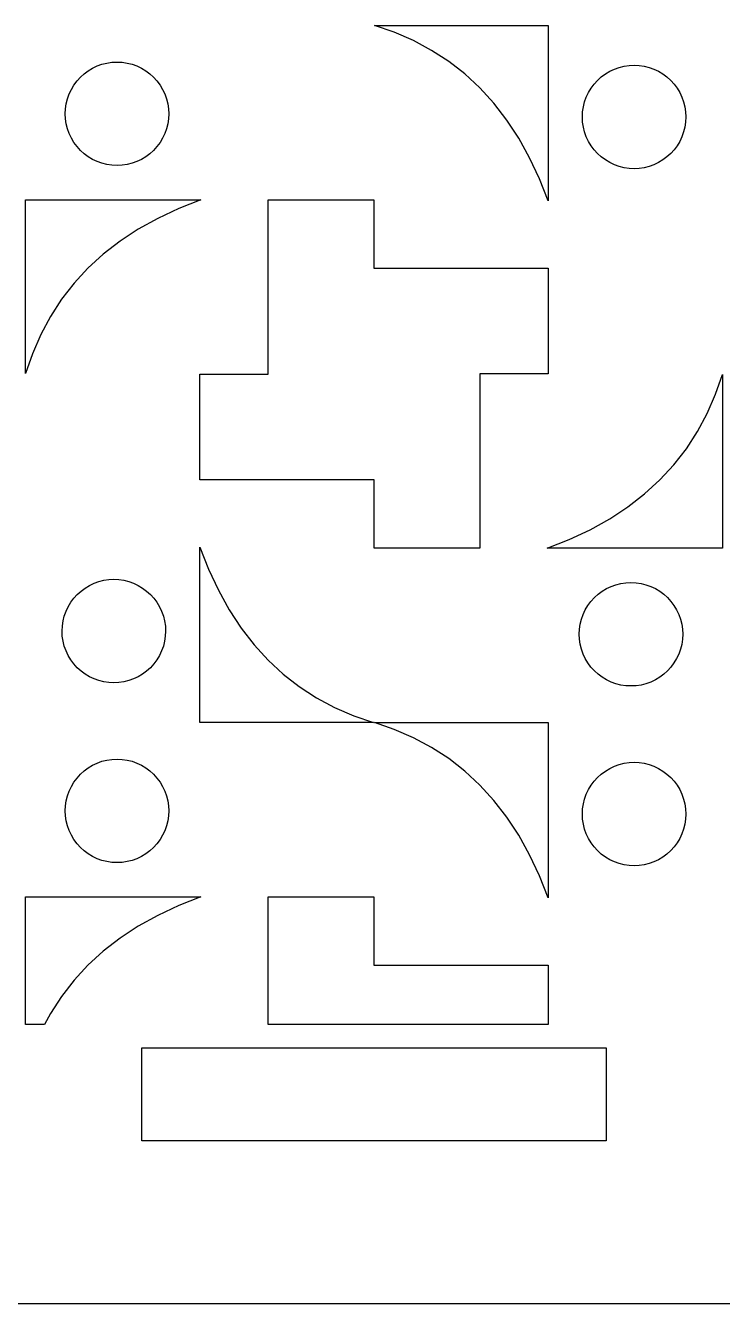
# Model space of a CAD drawing. Header units: metres. Extents: x -75 to 75, y 0 to 231.
# Drawn here: x -15 to 15, y 0 to 55 of the extents above; entities that cross this region are included whole.
import ezdxf

# ---------------------------------------------------------------- set-up
doc = ezdxf.new("R2010")
doc.units = ezdxf.units.M

msp = doc.modelspace()

# ---------------------------------------------------------------- linework, layer by layer
for p, q in [((0.87158, 54.7057), (0.01785, 54.9968)), ((0.01785, 54.9968), (7.4968, 54.9968)), ((7.4968, 54.9968), (7.4968, 47.4574)), ((1.69785, 54.3481), (0.87158, 54.7057)), ((2.47971, 53.9302), (1.69785, 54.3481)), ((3.21625, 53.4509), (2.47971, 53.9302)), ((-11.7096, 53.331), (-11.4972, 53.3841)), ((-11.4972, 53.3841), (-11.2811, 53.4166)), ((-11.2811, 53.4166), (-11.0628, 53.4267)), ((-11.0628, 53.4267), (-10.8444, 53.4161)), ((-10.8444, 53.4161), (-10.6279, 53.3841)), ((-10.6279, 53.3841), (-10.4164, 53.331)), ((3.90839, 52.9121), (3.21625, 53.4509)), ((-12.6384, 52.7744), (-12.4759, 52.9213)), ((-12.4759, 52.9213), (-12.3006, 53.0513)), ((-12.3006, 53.0513), (-12.1129, 53.1639)), ((-12.1129, 53.1639), (-11.9151, 53.2573)), ((-11.9151, 53.2573), (-11.7096, 53.331)), ((-10.4164, 53.331), (-10.2109, 53.2573)), ((-10.2109, 53.2573), (-10.0127, 53.1639)), ((-10.0127, 53.1639), (-9.82498, 53.0513)), ((-9.82498, 53.0513), (-9.64966, 52.9213)), ((-9.64966, 52.9213), (-9.48761, 52.7744)), ((4.55612, 52.312), (3.90839, 52.9121)), ((9.78607, 52.7849), (9.9614, 52.9149)), ((9.9614, 52.9149), (10.1491, 53.027)), ((10.1491, 53.027), (10.3473, 53.1209)), ((10.3473, 53.1209), (10.5528, 53.1946)), ((10.5528, 53.1946), (10.7652, 53.2477)), ((10.7652, 53.2477), (10.9813, 53.2797)), ((10.9813, 53.2797), (11.1992, 53.2903)), ((11.1992, 53.2903), (11.418, 53.2793)), ((11.418, 53.2793), (11.6345, 53.2477)), ((11.6345, 53.2477), (11.846, 53.1946)), ((11.846, 53.1946), (12.0515, 53.1209)), ((12.0515, 53.1209), (12.2493, 53.027)), ((12.2493, 53.027), (12.437, 52.9149)), ((12.437, 52.9149), (12.6128, 52.7849)), ((-13.1209, 52.0515), (-13.027, 52.2493)), ((-13.027, 52.2493), (-12.9153, 52.4365)), ((-12.9153, 52.4365), (-12.7849, 52.6128)), ((-12.7849, 52.6128), (-12.6384, 52.7744)), ((-9.48761, 52.7744), (-9.34113, 52.6128)), ((-9.34113, 52.6128), (-9.21066, 52.4365)), ((-9.21066, 52.4365), (-9.09851, 52.2493)), ((-9.09851, 52.2493), (-9.00513, 52.0515)), ((5.15854, 51.6519), (4.55612, 52.312)), ((9.23492, 52.1129), (9.34708, 52.3001)), ((9.34708, 52.3001), (9.47754, 52.4759)), ((9.47754, 52.4759), (9.62402, 52.6379)), ((9.62402, 52.6379), (9.78607, 52.7849)), ((12.6128, 52.7849), (12.7748, 52.6379)), ((12.7748, 52.6379), (12.9213, 52.4759)), ((12.9213, 52.4759), (13.0518, 52.3001)), ((13.0518, 52.3001), (13.1639, 52.1129)), ((-13.2477, 51.6345), (-13.1946, 51.846)), ((-13.1946, 51.846), (-13.1209, 52.0515)), ((-9.00513, 52.0515), (-8.93097, 51.846)), ((-8.93097, 51.846), (-8.87787, 51.6336)), ((9.01474, 51.4981), (9.06784, 51.7096)), ((9.06784, 51.7096), (9.14154, 51.9151)), ((9.14154, 51.9151), (9.23492, 52.1129)), ((13.1639, 52.1129), (13.2573, 51.9151)), ((13.2573, 51.9151), (13.331, 51.7096)), ((13.331, 51.7096), (13.3841, 51.4972)), ((-13.2903, 51.1992), (-13.2793, 51.418)), ((-13.2797, 50.9813), (-13.2903, 51.1992)), ((-13.2793, 51.418), (-13.2477, 51.6345)), ((-8.87787, 51.6336), (-8.84583, 51.4175)), ((-8.83575, 51.1992), (-8.84628, 50.9808)), ((-8.84583, 51.4175), (-8.83575, 51.1992)), ((5.71655, 50.9314), (5.15854, 51.6519)), ((8.97217, 51.0628), (8.9827, 51.2816)), ((8.9827, 51.2816), (9.01474, 51.4981)), ((13.3841, 51.4972), (13.4166, 51.2811)), ((13.4166, 51.2811), (13.4267, 51.0628)), ((-13.2477, 50.7652), (-13.2797, 50.9813)), ((-13.1946, 50.5528), (-13.2477, 50.7652)), ((-8.87833, 50.7643), (-8.93097, 50.5528)), ((-8.84628, 50.9808), (-8.87833, 50.7643)), ((6.23062, 50.1495), (5.71655, 50.9314)), ((8.98224, 50.8449), (8.97217, 51.0628)), ((9.01428, 50.6288), (8.98224, 50.8449)), ((9.06784, 50.4164), (9.01428, 50.6288)), ((13.3836, 50.6279), (13.331, 50.4164)), ((13.4161, 50.8444), (13.3836, 50.6279)), ((13.4267, 51.0628), (13.4161, 50.8444)), ((-13.1209, 50.3473), (-13.1946, 50.5528)), ((-13.027, 50.1491), (-13.1209, 50.3473)), ((-12.9153, 49.9619), (-13.027, 50.1491)), ((-9.09851, 50.1491), (-9.21112, 49.9614)), ((-9.00513, 50.3468), (-9.09851, 50.1491)), ((-8.93097, 50.5528), (-9.00513, 50.3468)), ((6.69891, 49.3073), (6.23062, 50.1495)), ((9.14154, 50.2109), (9.06784, 50.4164)), ((9.23492, 50.0127), (9.14154, 50.2109)), ((13.2573, 50.2104), (13.1639, 50.0127)), ((13.331, 50.4164), (13.2573, 50.2104)), ((-12.7849, 49.7861), (-12.9153, 49.9619)), ((-12.6384, 49.6245), (-12.7849, 49.7861)), ((-12.4759, 49.4775), (-12.6384, 49.6245)), ((-9.48807, 49.624), (-9.64966, 49.4775)), ((-9.34113, 49.7861), (-9.48807, 49.624)), ((-9.21112, 49.9614), (-9.34113, 49.7861)), ((9.34708, 49.8254), (9.23492, 50.0127)), ((9.47754, 49.6497), (9.34708, 49.8254)), ((9.62402, 49.4881), (9.47754, 49.6497)), ((12.9213, 49.6497), (12.7744, 49.4876)), ((13.0513, 49.825), (12.9213, 49.6497)), ((13.1639, 50.0127), (13.0513, 49.825)), ((-12.3006, 49.3475), (-12.4759, 49.4775)), ((-12.1129, 49.2349), (-12.3006, 49.3475)), ((-11.9151, 49.1415), (-12.1129, 49.2349)), ((-11.7096, 49.0678), (-11.9151, 49.1415)), ((-11.4981, 49.0147), (-11.7096, 49.0678)), ((-11.2816, 48.9827), (-11.4981, 49.0147)), ((-11.0628, 48.9722), (-11.2816, 48.9827)), ((-10.8449, 48.9822), (-11.0628, 48.9722)), ((-10.6288, 49.0143), (-10.8449, 48.9822)), ((-10.4164, 49.0678), (-10.6288, 49.0143)), ((-10.2109, 49.1415), (-10.4164, 49.0678)), ((-10.0127, 49.2349), (-10.2109, 49.1415)), ((-9.82498, 49.3475), (-10.0127, 49.2349)), ((-9.64966, 49.4775), (-9.82498, 49.3475)), ((7.12326, 48.405), (6.69891, 49.3073)), ((9.78607, 49.3411), (9.62402, 49.4881)), ((9.9614, 49.2111), (9.78607, 49.3411)), ((10.1491, 49.0985), (9.9614, 49.2111)), ((10.3473, 49.0051), (10.1491, 49.0985)), ((10.5528, 48.931), (10.3473, 49.0051)), ((12.0515, 49.0051), (11.846, 48.931)), ((12.2493, 49.0985), (12.0515, 49.0051)), ((12.437, 49.2111), (12.2493, 49.0985)), ((12.6128, 49.3411), (12.437, 49.2111)), ((12.7744, 49.4876), (12.6128, 49.3411)), ((7.4968, 47.4574), (7.12326, 48.405)), ((10.7643, 48.8783), (10.5528, 48.931)), ((10.9808, 48.8463), (10.7643, 48.8783)), ((11.1992, 48.8358), (10.9808, 48.8463)), ((11.4175, 48.8458), (11.1992, 48.8358)), ((11.6336, 48.8779), (11.4175, 48.8458)), ((11.846, 48.931), (11.6336, 48.8779)), ((-14.9968, 47.4968), (-7.45743, 47.4968)), ((-14.9968, 40.0179), (-14.9968, 47.4968)), ((-7.45743, 47.4968), (-8.405, 47.1233)), ((-4.55658, 39.9968), (-4.55658, 47.4968)), ((-4.55658, 47.4968), (-0.0032, 47.4968)), ((-0.0032, 47.4968), (-0.0032, 44.5566)), ((-8.405, 47.1233), (-9.30725, 46.6989)), ((-10.1495, 46.2306), (-10.9314, 45.7166)), ((-9.30725, 46.6989), (-10.1495, 46.2306)), ((-10.9314, 45.7166), (-11.6519, 45.1585)), ((-11.6519, 45.1585), (-12.312, 44.5561)), ((-12.312, 44.5561), (-12.9121, 43.9084)), ((-0.0032, 44.5566), (7.4968, 44.5566)), ((7.4968, 44.5566), (7.4968, 40.0032)), ((-12.9121, 43.9084), (-13.4509, 43.2162)), ((-13.4509, 43.2162), (-13.9302, 42.4797)), ((-13.9302, 42.4797), (-14.3481, 41.6978)), ((-14.3481, 41.6978), (-14.7057, 40.8716)), ((-14.7057, 40.8716), (-14.9968, 40.0179)), ((-7.4968, 35.4434), (-7.4968, 39.9968)), ((-7.4968, 39.9968), (-4.55658, 39.9968)), ((7.4968, 40.0032), (4.55658, 40.0032)), ((4.55658, 40.0032), (4.55658, 32.5032)), ((14.7057, 39.1284), (14.9968, 39.9821)), ((14.9968, 39.9821), (14.9968, 32.5032)), ((14.3481, 38.3022), (14.7057, 39.1284)), ((13.9302, 37.5203), (14.3481, 38.3022)), ((13.4509, 36.7838), (13.9302, 37.5203)), ((12.9121, 36.0916), (13.4509, 36.7838)), ((12.312, 35.4439), (12.9121, 36.0916)), ((0.0032, 35.4434), (-7.4968, 35.4434)), ((0.0032, 32.5032), (0.0032, 35.4434)), ((11.6519, 34.8415), (12.312, 35.4439)), ((10.9314, 34.2834), (11.6519, 34.8415)), ((10.1495, 33.7694), (10.9314, 34.2834)), ((9.30725, 33.3011), (10.1495, 33.7694)), ((8.405, 32.8767), (9.30725, 33.3011)), ((-7.4968, 25.0032), (-7.4968, 32.5426)), ((-7.4968, 32.5426), (-7.12326, 31.595)), ((4.55658, 32.5032), (0.0032, 32.5032)), ((7.45743, 32.5032), (8.405, 32.8767)), ((14.9968, 32.5032), (7.45743, 32.5032)), ((-7.12326, 31.595), (-6.69891, 30.6927)), ((-12.437, 30.7889), (-12.2493, 30.9015)), ((-12.2493, 30.9015), (-12.0515, 30.9949)), ((-12.0515, 30.9949), (-11.846, 31.069)), ((-11.846, 31.069), (-11.6336, 31.1221)), ((-11.6336, 31.1221), (-11.4175, 31.1542)), ((-11.4175, 31.1542), (-11.1992, 31.1642)), ((-11.1992, 31.1642), (-10.9808, 31.1537)), ((-10.9808, 31.1537), (-10.7643, 31.1217)), ((-10.7643, 31.1217), (-10.5528, 31.069)), ((-10.5528, 31.069), (-10.3473, 30.9949)), ((-10.3473, 30.9949), (-10.1491, 30.9015)), ((-10.1491, 30.9015), (-9.9614, 30.7889)), ((10.0127, 30.7651), (10.2109, 30.8585)), ((10.2109, 30.8585), (10.4164, 30.9322)), ((10.4164, 30.9322), (10.6288, 30.9857)), ((10.6288, 30.9857), (10.8449, 31.0178)), ((10.8449, 31.0178), (11.0628, 31.0278)), ((11.0628, 31.0278), (11.2816, 31.0173)), ((11.2816, 31.0173), (11.4981, 30.9853)), ((11.4981, 30.9853), (11.7096, 30.9322)), ((11.7096, 30.9322), (11.9151, 30.8585)), ((11.9151, 30.8585), (12.1129, 30.7651)), ((-13.0518, 30.1746), (-12.9213, 30.3503)), ((-12.9213, 30.3503), (-12.7748, 30.5119)), ((-12.7748, 30.5119), (-12.6128, 30.6589)), ((-12.6128, 30.6589), (-12.437, 30.7889)), ((-9.9614, 30.7889), (-9.78607, 30.6589)), ((-9.78607, 30.6589), (-9.62402, 30.5119)), ((-9.62402, 30.5119), (-9.47754, 30.3503)), ((-9.47754, 30.3503), (-9.34708, 30.1746)), ((-6.69891, 30.6927), (-6.23062, 29.8505)), ((9.34113, 30.2139), (9.48761, 30.3755)), ((9.48761, 30.3755), (9.64966, 30.5225)), ((9.64966, 30.5225), (9.82498, 30.6525)), ((9.82498, 30.6525), (10.0127, 30.7651)), ((12.1129, 30.7651), (12.3006, 30.6525)), ((12.3006, 30.6525), (12.4759, 30.5225)), ((12.4759, 30.5225), (12.6384, 30.3755)), ((12.6384, 30.3755), (12.7849, 30.2139)), ((-13.331, 29.5836), (-13.2573, 29.7891)), ((-13.2573, 29.7891), (-13.1639, 29.9873)), ((-13.1639, 29.9873), (-13.0518, 30.1746)), ((-9.34708, 30.1746), (-9.23492, 29.9873)), ((-9.23492, 29.9873), (-9.14154, 29.7891)), ((-9.14154, 29.7891), (-9.06784, 29.5836)), ((-6.23062, 29.8505), (-5.71655, 29.0686)), ((9.00513, 29.6527), (9.09851, 29.8509)), ((9.09851, 29.8509), (9.21066, 30.0381)), ((9.21066, 30.0381), (9.34113, 30.2139)), ((12.7849, 30.2139), (12.9153, 30.0381)), ((12.9153, 30.0381), (13.027, 29.8509)), ((13.027, 29.8509), (13.1209, 29.6527)), ((-13.4267, 28.9372), (-13.4161, 29.1556)), ((-13.4161, 29.1556), (-13.3841, 29.3721)), ((-13.3841, 29.3721), (-13.331, 29.5836)), ((-9.06784, 29.5836), (-9.01428, 29.3712)), ((-9.01428, 29.3712), (-8.98224, 29.1551)), ((-8.98224, 29.1551), (-8.97217, 28.9372)), ((8.84628, 29.0192), (8.87787, 29.2357)), ((8.87787, 29.2357), (8.93097, 29.4472)), ((8.93097, 29.4472), (9.00513, 29.6527)), ((13.1209, 29.6527), (13.1946, 29.4472)), ((13.1946, 29.4472), (13.2477, 29.2348)), ((13.2477, 29.2348), (13.2797, 29.0187)), ((-13.4166, 28.7189), (-13.4267, 28.9372)), ((-13.3841, 28.5028), (-13.4166, 28.7189)), ((-8.9827, 28.7184), (-9.01474, 28.5019)), ((-8.97217, 28.9372), (-8.9827, 28.7184)), ((-5.71655, 29.0686), (-5.15854, 28.3481)), ((8.83575, 28.8008), (8.84628, 29.0192)), ((8.84583, 28.5825), (8.83575, 28.8008)), ((13.2903, 28.8008), (13.2793, 28.582)), ((13.2797, 29.0187), (13.2903, 28.8008)), ((-13.331, 28.2904), (-13.3841, 28.5028)), ((-13.2573, 28.0849), (-13.331, 28.2904)), ((-13.1639, 27.8871), (-13.2573, 28.0849)), ((-9.14154, 28.0844), (-9.23492, 27.8871)), ((-9.06784, 28.2904), (-9.14154, 28.0844)), ((-9.01474, 28.5019), (-9.06784, 28.2904)), ((-5.15854, 28.3481), (-4.55612, 27.688)), ((8.87787, 28.3664), (8.84583, 28.5825)), ((8.93097, 28.154), (8.87787, 28.3664)), ((9.00513, 27.9485), (8.93097, 28.154)), ((13.1946, 28.154), (13.1209, 27.948)), ((13.2472, 28.3655), (13.1946, 28.154)), ((13.2793, 28.582), (13.2472, 28.3655)), ((-13.0518, 27.6999), (-13.1639, 27.8871)), ((-12.9213, 27.5241), (-13.0518, 27.6999)), ((-12.7748, 27.3621), (-12.9213, 27.5241)), ((-9.47754, 27.5241), (-9.62448, 27.3616)), ((-9.34753, 27.6994), (-9.47754, 27.5241)), ((-9.23492, 27.8871), (-9.34753, 27.6994)), ((-4.55612, 27.688), (-3.90839, 27.0879)), ((9.09851, 27.7507), (9.00513, 27.9485)), ((9.21066, 27.5635), (9.09851, 27.7507)), ((9.34113, 27.3872), (9.21066, 27.5635)), ((12.9149, 27.563), (12.7849, 27.3872)), ((13.027, 27.7507), (12.9149, 27.563)), ((13.1209, 27.948), (13.027, 27.7507)), ((-12.6128, 27.2151), (-12.7748, 27.3621)), ((-12.437, 27.0851), (-12.6128, 27.2151)), ((-12.2493, 26.973), (-12.437, 27.0851)), ((-12.0515, 26.8791), (-12.2493, 26.973)), ((-10.1491, 26.973), (-10.3473, 26.8791)), ((-9.9614, 27.0851), (-10.1491, 26.973)), ((-9.78607, 27.2151), (-9.9614, 27.0851)), ((-9.62448, 27.3616), (-9.78607, 27.2151)), ((-3.90839, 27.0879), (-3.21625, 26.5491)), ((9.48761, 27.2256), (9.34113, 27.3872)), ((9.64966, 27.0787), (9.48761, 27.2256)), ((9.82498, 26.9487), (9.64966, 27.0787)), ((10.0127, 26.8361), (9.82498, 26.9487)), ((12.3006, 26.9487), (12.1129, 26.8361)), ((12.4759, 27.0787), (12.3006, 26.9487)), ((12.6379, 27.2252), (12.4759, 27.0787)), ((12.7849, 27.3872), (12.6379, 27.2252)), ((-11.846, 26.8054), (-12.0515, 26.8791)), ((-11.6345, 26.7523), (-11.846, 26.8054)), ((-11.418, 26.7207), (-11.6345, 26.7523)), ((-11.1992, 26.7097), (-11.418, 26.7207)), ((-10.9813, 26.7203), (-11.1992, 26.7097)), ((-10.7652, 26.7523), (-10.9813, 26.7203)), ((-10.5528, 26.8054), (-10.7652, 26.7523)), ((-10.3473, 26.8791), (-10.5528, 26.8054)), ((-3.21625, 26.5491), (-2.47971, 26.0698)), ((10.2109, 26.7427), (10.0127, 26.8361)), ((10.4164, 26.669), (10.2109, 26.7427)), ((10.6279, 26.6159), (10.4164, 26.669)), ((10.8444, 26.5839), (10.6279, 26.6159)), ((11.0628, 26.5733), (10.8444, 26.5839)), ((11.2811, 26.5834), (11.0628, 26.5733)), ((11.4972, 26.6159), (11.2811, 26.5834)), ((11.7096, 26.669), (11.4972, 26.6159)), ((11.9151, 26.7427), (11.7096, 26.669)), ((12.1129, 26.8361), (11.9151, 26.7427)), ((-2.47971, 26.0698), (-1.69785, 25.6519)), ((-1.69785, 25.6519), (-0.87158, 25.2943)), ((-0.01785, 25.0032), (-7.4968, 25.0032)), ((-0.87158, 25.2943), (-0.01785, 25.0032)), ((0.87158, 24.7057), (0.01785, 24.9968)), ((0.01785, 24.9968), (7.4968, 24.9968)), ((7.4968, 24.9968), (7.4968, 17.4574)), ((1.69785, 24.3481), (0.87158, 24.7057)), ((2.47971, 23.9302), (1.69785, 24.3481)), ((3.21625, 23.4509), (2.47971, 23.9302)), ((-12.3006, 23.0513), (-12.1129, 23.1639)), ((-12.1129, 23.1639), (-11.9151, 23.2573)), ((-11.9151, 23.2573), (-11.7096, 23.331)), ((-11.7096, 23.331), (-11.4972, 23.3841)), ((-11.4972, 23.3841), (-11.2811, 23.4166)), ((-11.2811, 23.4166), (-11.0628, 23.4267)), ((-11.0628, 23.4267), (-10.8444, 23.4161)), ((-10.8444, 23.4161), (-10.6279, 23.3841)), ((-10.6279, 23.3841), (-10.4164, 23.331)), ((-10.4164, 23.331), (-10.2109, 23.2573)), ((-10.2109, 23.2573), (-10.0127, 23.1639)), ((-10.0127, 23.1639), (-9.82498, 23.0513)), ((3.90839, 22.9121), (3.21625, 23.4509)), ((10.1491, 23.027), (10.3473, 23.1209)), ((10.3473, 23.1209), (10.5528, 23.1946)), ((10.5528, 23.1946), (10.7652, 23.2477)), ((10.7652, 23.2477), (10.9813, 23.2797)), ((10.9813, 23.2797), (11.1992, 23.2903)), ((11.1992, 23.2903), (11.418, 23.2793)), ((11.418, 23.2793), (11.6345, 23.2477)), ((11.6345, 23.2477), (11.846, 23.1946)), ((11.846, 23.1946), (12.0515, 23.1209)), ((12.0515, 23.1209), (12.2493, 23.027)), ((-12.9153, 22.4365), (-12.7849, 22.6128)), ((-12.7849, 22.6128), (-12.6384, 22.7744)), ((-12.6384, 22.7744), (-12.4759, 22.9213)), ((-12.4759, 22.9213), (-12.3006, 23.0513)), ((-9.82498, 23.0513), (-9.64966, 22.9213)), ((-9.64966, 22.9213), (-9.48761, 22.7744)), ((-9.48761, 22.7744), (-9.34113, 22.6128)), ((-9.34113, 22.6128), (-9.21066, 22.4365)), ((4.55612, 22.312), (3.90839, 22.9121)), ((9.47754, 22.4759), (9.62402, 22.6379)), ((9.62402, 22.6379), (9.78607, 22.7849)), ((9.78607, 22.7849), (9.9614, 22.9149)), ((9.9614, 22.9149), (10.1491, 23.027)), ((12.2493, 23.027), (12.437, 22.9149)), ((12.437, 22.9149), (12.6128, 22.7849)), ((12.6128, 22.7849), (12.7748, 22.6379)), ((12.7748, 22.6379), (12.9213, 22.4759)), ((-13.1946, 21.846), (-13.1209, 22.0515)), ((-13.1209, 22.0515), (-13.027, 22.2493)), ((-13.027, 22.2493), (-12.9153, 22.4365)), ((-9.21066, 22.4365), (-9.09851, 22.2493)), ((-9.09851, 22.2493), (-9.00513, 22.0515)), ((-9.00513, 22.0515), (-8.93097, 21.846)), ((5.15854, 21.6519), (4.55612, 22.312)), ((9.14154, 21.9151), (9.23492, 22.1129)), ((9.23492, 22.1129), (9.34708, 22.3001)), ((9.34708, 22.3001), (9.47754, 22.4759)), ((12.9213, 22.4759), (13.0518, 22.3001)), ((13.0518, 22.3001), (13.1639, 22.1129)), ((13.1639, 22.1129), (13.2573, 21.9151)), ((-13.2793, 21.418), (-13.2477, 21.6345)), ((-13.2477, 21.6345), (-13.1946, 21.846)), ((-8.93097, 21.846), (-8.87787, 21.6336)), ((-8.87787, 21.6336), (-8.84583, 21.4175)), ((5.71655, 20.9314), (5.15854, 21.6519)), ((8.9827, 21.2816), (9.01474, 21.4981)), ((9.01474, 21.4981), (9.06784, 21.7096)), ((9.06784, 21.7096), (9.14154, 21.9151)), ((13.2573, 21.9151), (13.331, 21.7096)), ((13.331, 21.7096), (13.3841, 21.4972)), ((13.3841, 21.4972), (13.4166, 21.2811)), ((-13.2903, 21.1992), (-13.2793, 21.418)), ((-13.2797, 20.9813), (-13.2903, 21.1992)), ((-13.2477, 20.7652), (-13.2797, 20.9813)), ((-8.84628, 20.9808), (-8.87833, 20.7643)), ((-8.83575, 21.1992), (-8.84628, 20.9808)), ((-8.84583, 21.4175), (-8.83575, 21.1992)), ((6.23062, 20.1495), (5.71655, 20.9314)), ((8.97217, 21.0628), (8.9827, 21.2816)), ((8.98224, 20.8449), (8.97217, 21.0628)), ((13.4267, 21.0628), (13.4161, 20.8444)), ((13.4166, 21.2811), (13.4267, 21.0628)), ((-13.1946, 20.5528), (-13.2477, 20.7652)), ((-13.1209, 20.3473), (-13.1946, 20.5528)), ((-8.93097, 20.5528), (-9.00513, 20.3468)), ((-8.87833, 20.7643), (-8.93097, 20.5528)), ((9.01428, 20.6288), (8.98224, 20.8449)), ((9.06784, 20.4164), (9.01428, 20.6288)), ((9.14154, 20.2109), (9.06784, 20.4164)), ((13.331, 20.4164), (13.2573, 20.2104)), ((13.3836, 20.6279), (13.331, 20.4164)), ((13.4161, 20.8444), (13.3836, 20.6279)), ((-13.027, 20.1491), (-13.1209, 20.3473)), ((-12.9153, 19.9619), (-13.027, 20.1491)), ((-12.7849, 19.7861), (-12.9153, 19.9619)), ((-9.21112, 19.9614), (-9.34113, 19.7861)), ((-9.09851, 20.1491), (-9.21112, 19.9614)), ((-9.00513, 20.3468), (-9.09851, 20.1491)), ((6.69891, 19.3073), (6.23062, 20.1495)), ((9.23492, 20.0127), (9.14154, 20.2109)), ((9.34708, 19.8254), (9.23492, 20.0127)), ((9.47754, 19.6497), (9.34708, 19.8254)), ((13.0513, 19.825), (12.9213, 19.6497)), ((13.1639, 20.0127), (13.0513, 19.825)), ((13.2573, 20.2104), (13.1639, 20.0127)), ((-12.6384, 19.6245), (-12.7849, 19.7861)), ((-12.4759, 19.4775), (-12.6384, 19.6245)), ((-12.3006, 19.3475), (-12.4759, 19.4775)), ((-12.1129, 19.2349), (-12.3006, 19.3475)), ((-9.82498, 19.3475), (-10.0127, 19.2349)), ((-9.64966, 19.4775), (-9.82498, 19.3475)), ((-9.48807, 19.624), (-9.64966, 19.4775)), ((-9.34113, 19.7861), (-9.48807, 19.624)), ((7.12326, 18.405), (6.69891, 19.3073)), ((9.62402, 19.4881), (9.47754, 19.6497)), ((9.78607, 19.3411), (9.62402, 19.4881)), ((9.9614, 19.2111), (9.78607, 19.3411)), ((12.6128, 19.3411), (12.437, 19.2111)), ((12.7744, 19.4876), (12.6128, 19.3411)), ((12.9213, 19.6497), (12.7744, 19.4876)), ((-11.9151, 19.1415), (-12.1129, 19.2349)), ((-11.7096, 19.0678), (-11.9151, 19.1415)), ((-11.4981, 19.0147), (-11.7096, 19.0678)), ((-11.2816, 18.9827), (-11.4981, 19.0147)), ((-11.0628, 18.9722), (-11.2816, 18.9827)), ((-10.8449, 18.9822), (-11.0628, 18.9722)), ((-10.6288, 19.0143), (-10.8449, 18.9822)), ((-10.4164, 19.0678), (-10.6288, 19.0143)), ((-10.2109, 19.1415), (-10.4164, 19.0678)), ((-10.0127, 19.2349), (-10.2109, 19.1415)), ((10.1491, 19.0985), (9.9614, 19.2111)), ((10.3473, 19.0051), (10.1491, 19.0985)), ((10.5528, 18.931), (10.3473, 19.0051)), ((10.7643, 18.8783), (10.5528, 18.931)), ((10.9808, 18.8463), (10.7643, 18.8783)), ((11.1992, 18.8358), (10.9808, 18.8463)), ((11.4175, 18.8458), (11.1992, 18.8358)), ((11.6336, 18.8779), (11.4175, 18.8458)), ((11.846, 18.931), (11.6336, 18.8779)), ((12.0515, 19.0051), (11.846, 18.931)), ((12.2493, 19.0985), (12.0515, 19.0051)), ((12.437, 19.2111), (12.2493, 19.0985)), ((7.4968, 17.4574), (7.12326, 18.405)), ((-14.9968, 12), (-14.9968, 17.4968)), ((-14.9968, 17.4968), (-7.45743, 17.4968)), ((-8.405, 17.1233), (-9.30725, 16.6989)), ((-7.45743, 17.4968), (-8.405, 17.1233)), ((-4.55658, 12), (-4.55658, 17.4968)), ((-4.55658, 17.4968), (-0.0032, 17.4968)), ((-0.0032, 17.4968), (-0.0032, 14.5566)), ((-9.30725, 16.6989), (-10.1495, 16.2306)), ((-10.1495, 16.2306), (-10.9314, 15.7166)), ((-10.9314, 15.7166), (-11.6519, 15.1585)), ((-11.6519, 15.1585), (-12.312, 14.5561)), ((-12.312, 14.5561), (-12.9121, 13.9084)), ((-0.0032, 14.5566), (7.4968, 14.5566)), ((7.4968, 14.5566), (7.4968, 12)), ((-12.9121, 13.9084), (-13.4509, 13.2162)), ((-13.4509, 13.2162), (-13.9302, 12.4797)), ((-13.9302, 12.4797), (-14.1866, 12)), ((-14.1866, 12), (-14.9968, 12)), ((7.4968, 12), (-4.55658, 12)), ((-10, 7), (-10, 11)), ((-10, 11), (10, 11)), ((10, 11), (10, 7)), ((10, 7), (-10, 7)), ((-75, 0), (75, 0))]:
    msp.add_line(p, q)

doc.saveas('drawing.dxf')
